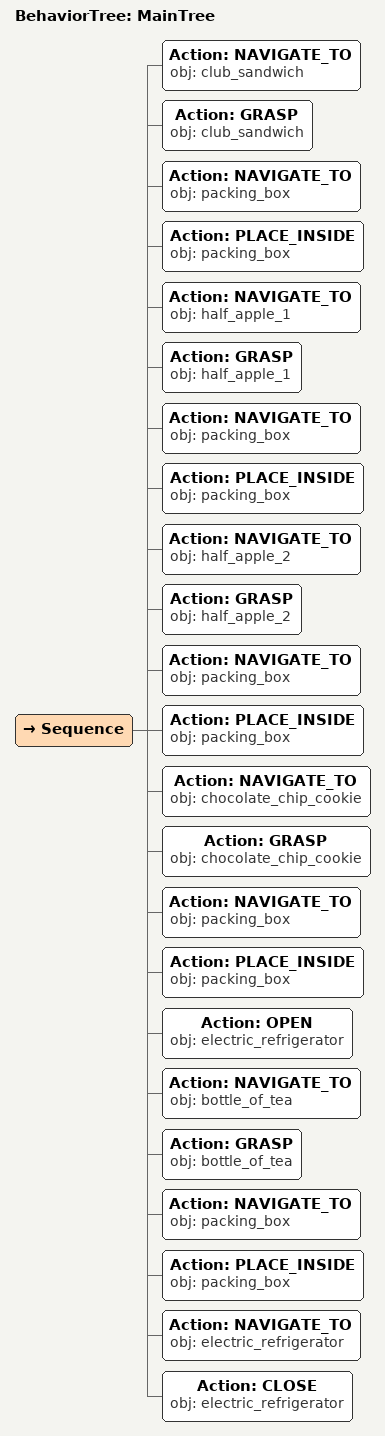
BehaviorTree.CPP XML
<root main_tree_to_execute="MainTree">
  <BehaviorTree ID="MainTree">
    <Sequence>
      <!-- Navigate to club_sandwich -->
      <Action ID="NAVIGATE_TO" obj="club_sandwich" />
      <!-- Grasp club_sandwich -->
      <Action ID="GRASP" obj="club_sandwich" />
      <!-- Navigate to packing_box -->
      <Action ID="NAVIGATE_TO" obj="packing_box" />
      <!-- Place inside packing_box -->
      <Action ID="PLACE_INSIDE" obj="packing_box" />
      <!-- Navigate to half_apple_1 -->
      <Action ID="NAVIGATE_TO" obj="half_apple_1" />
      <!-- Grasp half_apple_1 -->
      <Action ID="GRASP" obj="half_apple_1" />
      <!-- Navigate to packing_box -->
      <Action ID="NAVIGATE_TO" obj="packing_box" />
      <!-- Place inside packing_box -->
      <Action ID="PLACE_INSIDE" obj="packing_box" />
      <!-- Navigate to half_apple_2 -->
      <Action ID="NAVIGATE_TO" obj="half_apple_2" />
      <!-- Grasp half_apple_2 -->
      <Action ID="GRASP" obj="half_apple_2" />
      <!-- Navigate to packing_box -->
      <Action ID="NAVIGATE_TO" obj="packing_box" />
      <!-- Place inside packing_box -->
      <Action ID="PLACE_INSIDE" obj="packing_box" />
      <!-- Navigate to chocolate_chip_cookie -->
      <Action ID="NAVIGATE_TO" obj="chocolate_chip_cookie" />
      <!-- Grasp chocolate_chip_cookie -->
      <Action ID="GRASP" obj="chocolate_chip_cookie" />
      <!-- Navigate to packing_box -->
      <Action ID="NAVIGATE_TO" obj="packing_box" />
      <!-- Place inside packing_box -->
      <Action ID="PLACE_INSIDE" obj="packing_box" />
      <!-- Open electric_refrigerator -->
      <Action ID="OPEN" obj="electric_refrigerator" />
      <!-- Navigate to bottle_of_tea -->
      <Action ID="NAVIGATE_TO" obj="bottle_of_tea" />
      <!-- Grasp bottle_of_tea -->
      <Action ID="GRASP" obj="bottle_of_tea" />
      <!-- Navigate to packing_box -->
      <Action ID="NAVIGATE_TO" obj="packing_box" />
      <!-- Place inside packing_box -->
      <Action ID="PLACE_INSIDE" obj="packing_box" />
      <!-- Navigate to electric_refrigerator -->
      <Action ID="NAVIGATE_TO" obj="electric_refrigerator" />
      <!-- Close electric_refrigerator -->
      <Action ID="CLOSE" obj="electric_refrigerator" />
    </Sequence>
  </BehaviorTree>
</root>
